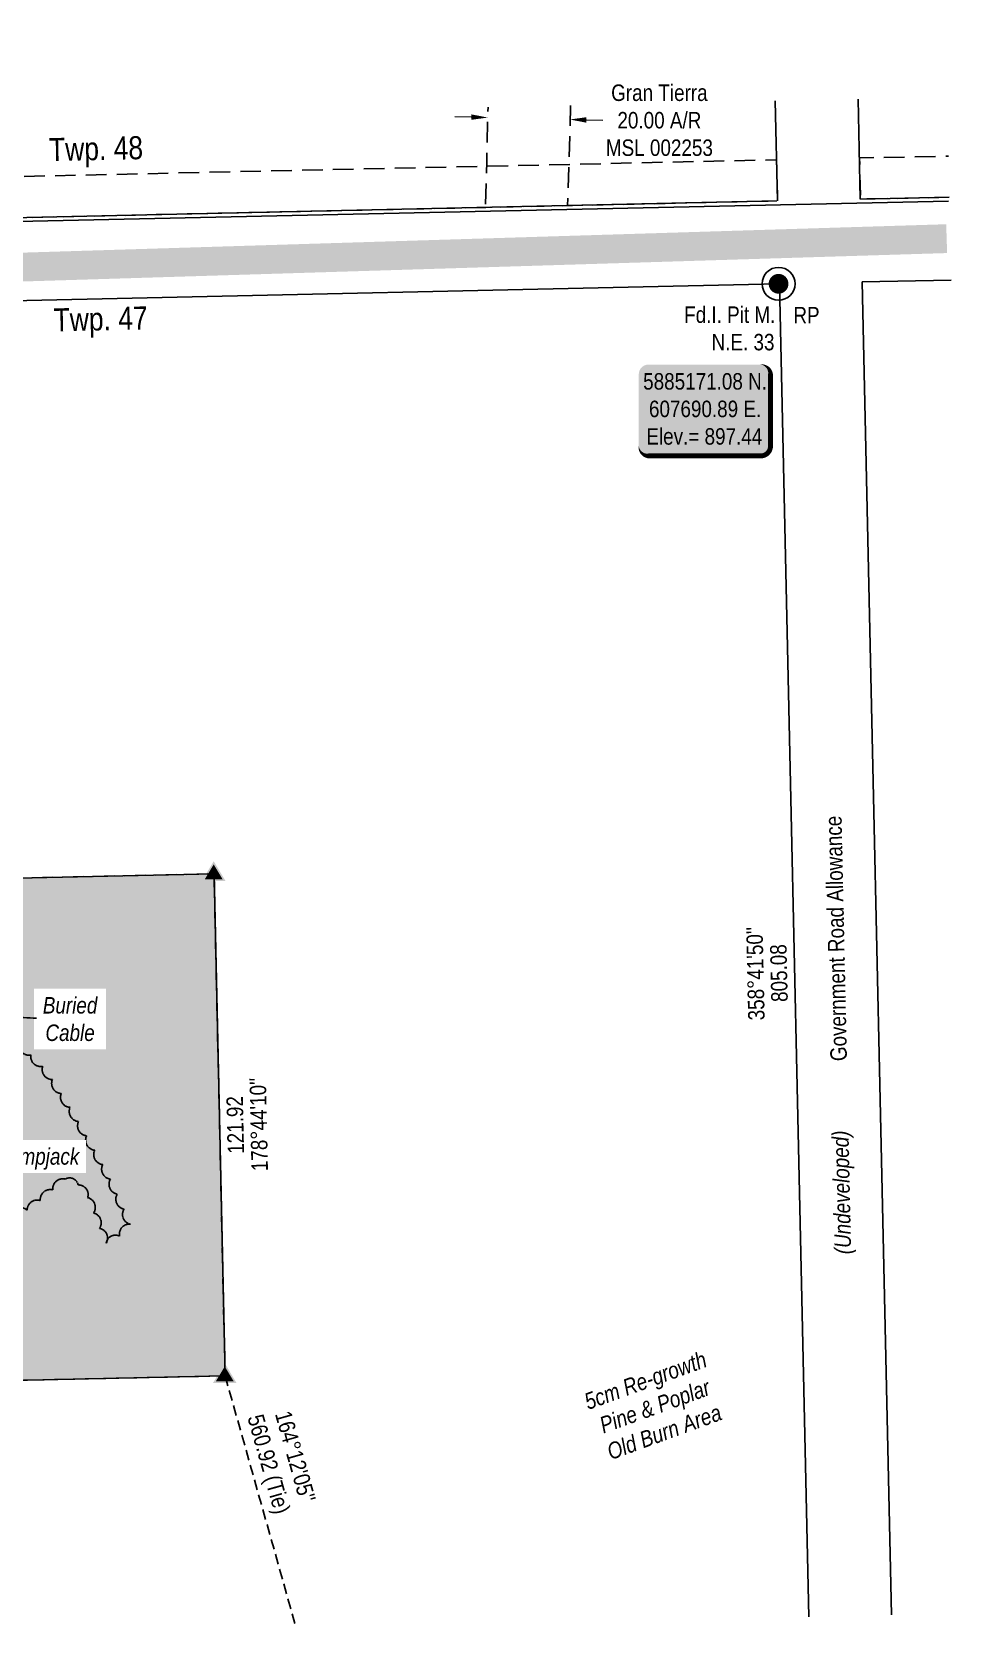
# Model space of a CAD drawing. Extents: x 604912 to 609838, y 5884248 to 5885328.
# Drawn here: x 605863 to 606426, y 5884359 to 5885328 of the extents above; entities that cross this region are included whole.
import ezdxf
from ezdxf.enums import TextEntityAlignment as Align

# ---------------------------------------------------------------- set-up
doc = ezdxf.new("R2010")
doc.units = 0
doc.header["$LTSCALE"] = 5
doc.header["$PDMODE"] = 34
doc.header["$PDSIZE"] = 0.03
for name, pattern in [('0', [1, 1, 0]), ('foc-ACCESSROAD', [3.75, 2.5, -1.25]), ('foc-FLOWLINE', [3.75, 2.5, -1.25]), ('foc-TIELINE', [1.875, 1.25, -0.625])]:
    doc.linetypes.add(name, pattern=pattern)
doc.layers.get('Defpoints').update_dxf_attribs({"color": 9})
for name, color, linetype in [('35', 37, 'Continuous'), ('AS-CABLE', 224, 'foc-CABLE'), ('AS-POWER', 104, 'foc-POWER'), ('AS-ROADS', 254, 'Continuous'), ('C-WS', 13, 'foc-ACCESSROAD'), ('D-TXT', 6, 'Continuous'), ('DETAIL-T', 7, 'Continuous'), ('F-AR', 190, 'foc-ACCESSROAD'), ('F-EZE', 190, 'foc-FLOWLINE'), ('L-BD', 7, 'Continuous'), ('L-MON', 1, 'Continuous'), ('L-MON-T', 1, 'Continuous'), ('L-ROAD-T', 7, 'Continuous'), ('L-SEC', 7, 'Continuous'), ('L-TIE', 7, 'foc-TIELINE'), ('P-PROPOSED', 10, 'Continuous'), ('P-PROPOSED-H', 21, 'Continuous'), ('T-BUSH', 110, '0'), ('T-BUSH-T', 110, 'Continuous')]:
    doc.layers.add(name, color=color, linetype=linetype)
for name, color, linetype, lineweight in [('F-AR-T', 190, 'Continuous', 9), ('F-EZE-T', 190, 'Continuous', 9), ('T-TEXT', 48, 'Continuous', 18)]:
    doc.layers.add(name, color=color, linetype=linetype, lineweight=lineweight)
doc.styles.add('80', font='ARIALN.TTF', dxfattribs={"height": 10})
doc.styles.add('80CG', font='ARIALN.TTF', dxfattribs={"height": 10})
doc.styles.add('80L', font='ARIALN.TTF', dxfattribs={"height": 10})
doc.styles.add('80LS', font='ARIALNI.TTF', dxfattribs={"height": 10})
doc.styles.add('foc-LtypeFont', font='ARIALN.TTF', dxfattribs={"height": 7.35})
doc.linetypes.add('foc-CABLE', pattern='A,2,-1,["C",foc-LtypeFont,S=0.2,R=0,X=-0.625,Y=-0.75],-1.24,8', length=12.24)
doc.linetypes.add('foc-POWER', pattern='A,6,-1,["P",foc-LtypeFont,S=0.2,R=0,X=-0.625,Y=-0.75],-1.24,4', length=12.24)
doc.dimstyles.new('Compass 5 000', dxfattribs={"dimscale": 5, "dimtxt": 9, "dimasz": 2, "dimexe": 0.2, "dimexo": 0.0625, "dimgap": 0.5, "dimtad": 0, "dimtih": 1, "dimtoh": 1, "dimzin": 0, "dimdsep": 46, "dimtxsty": '80CG', "dimcen": 0.1, "dimse1": 1, "dimse2": 1, "dimclrd": 256, "dimclrt": 256, "dimaunit": 1, "dimadec": 4, "dimazin": 0, "dimtfac": 0.06, "dimtofl": 0, "dimtmove": 0, "dimatfit": 1, "dimfxl": 0.2, "dimtolj": 1, "dimtzin": 0, "dimlwd": -1, "dimarcsym": 0})

# ---------------------------------------------------------------- blocks, each defined once
blk = doc.blocks.new('fdia')
at = {"color": 255, "const_width": 1}
blk.add_lwpolyline([(-0.5, 0, 1), (0.5, 0, 1)], format="xyb", close=True, dxfattribs=at)
blk = doc.blocks.new('Fdiaa')
blk.add_blockref('fdia', (0, 0))
blk = doc.blocks.new('fdib')
at = {"color": 1, "const_width": 1.6}
blk.add_lwpolyline([(-0.4, 0, 1), (0.4, 0, 1)], format="xyb", close=True, dxfattribs=at)
at = {"color": 1}
blk.add_circle((0, 0), 0.8, dxfattribs=at)
blk = doc.blocks.new('Fdibb')
blk.add_blockref('fdib', (0, 0))
blk = doc.blocks.new('fdicc')
for name in ['Fdibb', 'Fdiaa']:
    blk.add_blockref(name, (0, 0))
blk = doc.blocks.new('FDI')
blk.add_blockref('fdicc', (0, 0))
blk = doc.blocks.new('STRIA')
blk.add_hatch(color=255).paths.add_polyline_path([(-0.04, 1.52), (-1.47, -0.87), (1.39, -0.87)])
blk = doc.blocks.new('STRIAA')
blk.add_blockref('STRIA', (0, 0))
blk = doc.blocks.new('STRIB')
at = {"color": 1}
blk.add_solid([(-1.12, -0.67), (-0.04, 1.13), (1.04, -0.67)], dxfattribs=at)
blk = doc.blocks.new('STRIBB')
blk.add_blockref('STRIB', (0, 0))
blk = doc.blocks.new('STRICC')
for name in ['STRIAA', 'STRIBB']:
    blk.add_blockref(name, (0, 0))
blk = doc.blocks.new('fdspike')
blk.add_blockref('STRICC', (0, 0))
blk = doc.blocks.new('*U404')
at = {"layer": '35', "color": 3}
blk.add_circle((0, 0), 10, dxfattribs=at)
at = {"layer": '35', "color": 3, "style": '80'}
blk.add_attdef('RP_001', (9.01, -24.03), '', height=10, dxfattribs=at)
blk = doc.blocks.new('*U402')
h = blk.add_hatch(color=254)
edge = h.paths.add_edge_path()
edge.add_line((-34, -28.5), (34, -28.5))
edge.add_arc((34, -22.5), 6, 270, 360)
edge.add_line((40, -22.5), (40, 21))
edge.add_arc((34, 21), 6, 0, 90)
edge.add_line((34, 27), (-34, 27))
edge.add_arc((-34, 21), 6, 90, 180)
edge.add_line((-40, 21), (-40, -22.5))
edge.add_arc((-34, -22.5), 6, 180, 270)
at = {"color": 1, "flags": 128}
blk.add_lwpolyline([(-34, -28.5, 3, 3, 0), (34, -28.5, 3, 3, 0.414214), (40, -22.5, 3, 3, 0), (40, 21, 3, 0, 0.414214), (34, 27, 0, 0, 0), (-34, 27, 0, 0, 0.414214), (-40, 21, 0, 0, 0), (-40, -22.5, 0, 3, 0.414214)], format="xyseb", close=True, dxfattribs=at)
blk.add_lwpolyline([(-35.09, -11.39, 0, 10, 0), (0, 0, 5, 5, 0)], format="xyseb", dxfattribs=at)
at = {"color": 1, "style": '80'}
blk.add_attdef('ENTER_TEXT_001', (-35.99, -5), '', height=10, dxfattribs=at)
blk = doc.blocks.new('*D408')
at = {"layer": 'Defpoints', "color": 0, "transparency": 16777216}
for p in [(606064.75, 5885244.67), (605855.19, 5885215.06), (606065.3, 5885219.7)]:
    blk.add_point(p, dxfattribs=at)
at = {"layer": 'F-EZE-T', "transparency": 16777216}
for p, q in [((605853.95, 5885271.11), (605843.95, 5885271.11)), ((605854.42, 5885250.03), (605853.95, 5885271.11)), ((605855.41, 5885205.06), (605855.63, 5885195.06))]:
    blk.add_line(p, q, dxfattribs=at)
for points in [[(605856.08, 5885250.07), (605852.75, 5885250), (605854.64, 5885240.04)], [(605857.08, 5885205.1), (605853.74, 5885205.02), (605855.19, 5885215.06)]]:
    blk.add_solid(points, dxfattribs=at)
at = {"layer": 'F-EZE-T', "transparency": 16777216, "insert": (605766.02, 5885271.11), "char_height": 10, "attachment_point": 5, "style": '80CG'}
blk.add_mtext('\\A1;Fortis\\P10.00 Vegetation Control R/W\\PEZE 880083', dxfattribs=at)
blk = doc.blocks.new('*D417')
at = {"layer": 'Defpoints', "color": 0, "transparency": 16777216}
for p in [(606139.22, 5885275.83), (606138.41, 5885242.31), (606188.29, 5885241.1)]:
    blk.add_point(p, dxfattribs=at)
at = {"layer": 'F-AR-T', "transparency": 16777216}
for p, q in [((606129.23, 5885276.07), (606119.23, 5885276.32)), ((606199.11, 5885274.38), (606209.1, 5885274.13))]:
    blk.add_line(p, q, dxfattribs=at)
for points in [[(606129.27, 5885277.74), (606129.18, 5885274.41), (606139.22, 5885275.83)], [(606199.15, 5885276.04), (606199.06, 5885272.71), (606189.11, 5885274.62)]]:
    blk.add_solid(points, dxfattribs=at)
at = {"layer": 'F-AR-T', "transparency": 16777216, "insert": (606243.39, 5885274.13), "char_height": 10, "attachment_point": 5, "style": '80CG', "bg_fill": 3, "box_fill_scale": 1.1, "bg_fill_color": 256, "bg_fill_true_color": 13158600, "bg_fill_transparency": 0}
blk.add_mtext('\\A1;Gran Tierra\\P20.00 A/R\\PMSL 002253', dxfattribs=at)

msp = doc.modelspace()

# ---------------------------------------------------------------- hatches: boundary and pattern name
at = {"layer": 'P-PROPOSED-H'}
h = msp.add_hatch(color=256, dxfattribs=at)
h.dxf.hatch_style = 1
h.paths.add_polyline_path([(605668.52, 5884810.229), (605973.113, 5884816.964), (605979.835, 5884512.326), (605675.18, 5884505.559)])

# ---------------------------------------------------------------- linework, layer by layer
at = {"layer": 'AS-POWER', "flags": 128}
msp.add_lwpolyline([(604917.975, 5885192.217), (604929.655, 5885191.756), (605119.953, 5885196.634), (605353.32, 5885201.791), (606418.799, 5885225.073)], dxfattribs=at)
at = {"layer": 'AS-ROADS', "const_width": 17.493, "flags": 128}
msp.add_lwpolyline([(605287.388, 5885167.569), (606417.731, 5885202.329)], dxfattribs=at)
at = {"layer": 'C-WS', "flags": 128}
msp.add_lwpolyline([(605712.745, 5884811.205), (605973.125, 5884816.95), (605979.846, 5884512.346), (605675.242, 5884505.624), (605669.194, 5884779.682), (605109.484, 5885148.312), (605197.934, 5885150.264), (605712.745, 5884811.205)], close=True, dxfattribs=at)
at = {"layer": 'F-AR', "flags": 128}
msp.add_lwpolyline([(606189.457, 5885283.211), (606188.642, 5885250.205), (606187.577, 5885222.393), (606137.897, 5885221.297), (606138.572, 5885249.087), (606139.387, 5885282.106)], dxfattribs=at)
at = {"layer": 'F-EZE', "flags": 128}
msp.add_lwpolyline([(606138.011, 5885221.3), (605065.494, 5885197.634), (605062.216, 5885222.555), (606314.503, 5885250.183), (606315.066, 5885225.2), (606138.011, 5885221.3)], close=True, dxfattribs=at)
msp.add_lwpolyline([(606419.323, 5885227.447), (606365.407, 5885226.315), (606364.868, 5885251.299), (606418.772, 5885252.431)], dxfattribs=at)
at = {"layer": 'L-SEC'}
for p, q in [((606315.066, 5885225.2), (606313.696, 5885285.952)), ((606365.333, 5885226.333), (606363.964, 5885287.061)), ((604917.475, 5885194.367), (606314.604, 5885225.196)), ((606365.407, 5885226.315), (606419.323, 5885227.447)), ((604917.475, 5885144.075), (606315.713, 5885174.929)), ((606316.196, 5885174.939), (606334.002, 5884366.084)), ((606366.463, 5885176.046), (606420.432, 5885177.18)), ((606366.463, 5885176.046), (606384.27, 5884367.19))]:
    msp.add_line(p, q, dxfattribs=at)
at = {"layer": 'L-TIE'}
msp.add_line((605979.835, 5884512.326), (606023.007, 5884359.237), dxfattribs=at)
at = {"layer": 'T-BUSH', "flags": 128}
msp.add_lwpolyline([(605102.892, 5885034.013, -0.5205671), (605101.744, 5885043.943, -0.5205671), (605100.597, 5885053.873, -0.5205671), (605099.449, 5885063.803, -0.5205671), (605098.302, 5885073.733, -0.5205671), (605097.42, 5885083.686, -0.5205671), (605096.803, 5885093.663, -0.5205671), (605096.186, 5885103.64, -0.5205671), (605095.569, 5885113.617, -0.5205671), (605094.952, 5885123.594, -0.5205671), (605096.047, 5885133.122, -0.5205671), (605101.486, 5885141.508, -0.5205671), (605109.303, 5885145.413, -0.5205671), (605119.297, 5885145.212, -0.5205671), (605129.161, 5885143.603, -0.5205671), (605138.504, 5885140.256, -0.5205671), (605147.615, 5885136.144, -0.5205671), (605154.72, 5885129.17, -0.5205671), (605161.692, 5885122.007, -0.5205671), (605168.665, 5885114.845, -0.5205671), (605173.015, 5885106.082, -0.5205671), (605176.194, 5885096.605, -0.5205671), (605179.373, 5885087.128, -0.5205671), (605182.552, 5885077.651, -0.5205671), (605186.515, 5885068.699, -0.5205671), (605196.37, 5885067.104, -0.5205671), (605206.259, 5885065.639, -0.5205671), (605216.084, 5885063.931, -0.5205671), (605225.444, 5885060.424, -0.5205671), (605234.805, 5885056.916, -0.5205671), (605244.165, 5885053.409, -0.5205671), (605253.345, 5885049.568, -0.5205671), (605261.388, 5885043.633, -0.5205671), (605268.698, 5885037.021, -0.5205671), (605273.973, 5885028.53, -0.5205671), (605279.247, 5885020.039, -0.5205671), (605284.521, 5885011.547, -0.5205671), (605292.55, 5885006.227, -0.5205671), (605301.81, 5885002.464, -0.5205671), (605311.071, 5884998.702, -0.5205671), (605320.311, 5884994.891, -0.5205671), (605329.416, 5884990.764, -0.5205671), (605338.52, 5884986.637, -0.5205671), (605347.625, 5884982.511, -0.5205671), (605355.483, 5884987.073, -0.5205671), (605362.338, 5884994.348, -0.5205671), (605369.321, 5885000.658, -0.5205671), (605377.833, 5884995.417, -0.5205671), (605386.345, 5884990.176, -0.5205671), (605394.857, 5884984.935, -0.5205671), (605403.369, 5884979.694, -0.5205671), (605411.881, 5884974.453, -0.5205671), (605420.393, 5884969.213, -0.5205671), (605428.882, 5884963.937, -0.5205671), (605437.004, 5884958.11, -0.5205671), (605445.126, 5884952.283, -0.5205671), (605453.248, 5884946.456, -0.5205671), (605461.37, 5884940.629, -0.5205671), (605469.492, 5884934.802, -0.5205671), (605477.614, 5884928.975, -0.5205671), (605481.822, 5884920.701, -0.5205671), (605483.502, 5884910.848, -0.5205671), (605485.182, 5884900.994, -0.5205671), (605491.386, 5884893.285, -0.5205671), (605498.085, 5884885.866, -0.5205671), (605504.784, 5884878.447, -0.5205671), (605511.483, 5884871.027, -0.5205671), (605519.375, 5884864.967, -0.5205671), (605527.619, 5884859.313, -0.5205671), (605535.862, 5884853.659, -0.5205671), (605544.105, 5884848.005, -0.5205671), (605553.629, 5884845.212, -0.5205671), (605563.356, 5884842.906, -0.5205671), (605573.082, 5884840.601, -0.5205671), (605582.612, 5884837.955, -0.5205671), (605589.447, 5884830.661, -0.5205671), (605596.282, 5884823.367, -0.5205671), (605603.117, 5884816.073, -0.5205671), (605610.752, 5884809.687, -0.5205671), (605618.868, 5884803.852, -0.5205671), (605626.983, 5884798.016, -0.5205671), (605635.099, 5884792.18, -0.5205671), (605642.497, 5884785.724, -0.5205671), (605647.087, 5884776.845, -0.5205671), (605651.677, 5884767.965, -0.5205671), (605658.573, 5884761.026, -0.5205671), (605666.638, 5884755.121, -0.5205671), (605674.704, 5884749.216, -0.5205671), (605682.709, 5884743.231, -0.5205671), (605690.669, 5884737.184, -0.5205671), (605698.629, 5884731.138, -0.5205671), (605706.589, 5884725.091, -0.5205671), (605714.492, 5884718.974, -0.5205671), (605722.198, 5884712.606, -0.5205671), (605729.903, 5884706.238, -0.5205671), (605737.608, 5884699.87, -0.5205671), (605745.313, 5884693.502, -0.5205671), (605752.986, 5884687.1, -0.5205671), (605759.743, 5884679.734, -0.5205671), (605766.5, 5884672.368, -0.5205671), (605773.285, 5884665.027, -0.5205671), (605780.071, 5884657.687, -0.5205671), (605786.856, 5884650.347, -0.5205671), (605793.646, 5884643.011, -0.5205671), (605800.441, 5884635.68, -0.5205671), (605807.237, 5884628.349, -0.5205671), (605814.032, 5884621.018, -0.5205671), (605822.261, 5884615.455, -0.5205671), (605830.864, 5884610.363, -0.5205671), (605840.149, 5884608.76, -0.5205671), (605849.94, 5884610.777, -0.5205671), (605859.73, 5884612.794, -0.5205671), (605867.679, 5884618.628, -0.5205671), (605875.251, 5884625.154, -0.5205671), (605882.822, 5884631.68, -0.5205671), (605890.618, 5884628.144, -0.5205671), (605896.426, 5884620.452, -0.5205671), (605900.012, 5884611.122, -0.5205671), (605903.598, 5884601.791, -0.5205671), (605907.664, 5884592.771, -0.5205671), (605915.842, 5884597.065, -0.5205671), (605922.401, 5884604.278, -0.5205671), (605918.506, 5884613.448, -0.5205671), (605914.364, 5884622.546, -0.5205671), (605910.221, 5884631.643, -0.5205671), (605905.587, 5884640.491, -0.5205671), (605900.69, 5884649.205, -0.5205671), (605895.794, 5884657.92, -0.5205671), (605890.897, 5884666.634, -0.5205671), (605885.759, 5884675.204, -0.5205671), (605880.391, 5884683.637, -0.5205671), (605875.024, 5884692.07, -0.5205671), (605869.164, 5884700.102, -0.5205671), (605861.913, 5884706.982, -0.5205671), (605854.661, 5884713.862, -0.5205671), (605847.364, 5884720.686, -0.5205671), (605838.387, 5884725.082, -0.5205671), (605829.405, 5884729.469, -0.5205671), (605820.391, 5884733.776, -0.5205671), (605810.506, 5884735.255, -0.5205671), (605800.619, 5884736.727, -0.5205671), (605790.732, 5884738.2, -0.5205671), (605781.961, 5884742.497, -0.5205671), (605773.737, 5884748.18, -0.5205671), (605765.514, 5884753.863, -0.5205671), (605757.29, 5884759.546, -0.5205671), (605749.067, 5884765.229, -0.5205671), (605740.844, 5884770.911, -0.5205671), (605732.538, 5884776.473, -0.5205671), (605724.23, 5884782.031, -0.5205671), (605715.921, 5884787.59, -0.5205671), (605707.613, 5884793.148, -0.5205671), (605699.305, 5884798.706, -0.5205671), (605691.029, 5884804.31, -0.5205671), (605682.99, 5884810.251, -0.5205671), (605674.951, 5884816.192, -0.5205671), (605666.912, 5884822.133, -0.5205671), (605658.873, 5884828.074, -0.5205671), (605650.834, 5884834.015, -0.5205671), (605642.795, 5884839.956, -0.5205671), (605634.73, 5884845.861, -0.5205671), (605626.657, 5884851.756, -0.5205671), (605618.585, 5884857.652, -0.5205671), (605610.513, 5884863.547, -0.5205671), (605602.44, 5884869.443, -0.5205671), (605594.442, 5884875.438, -0.5205671), (605586.483, 5884881.485, -0.5205671), (605578.523, 5884887.532, -0.5205671), (605570.564, 5884893.58, -0.5205671), (605562.605, 5884899.627, -0.5205671), (605554.646, 5884905.674, -0.5205671), (605546.686, 5884911.722, -0.5205671), (605538.663, 5884917.685, -0.5205671), (605530.632, 5884923.636, -0.5205671), (605522.601, 5884929.587, -0.5205671), (605514.57, 5884935.539, -0.5205671), (605506.538, 5884941.49, -0.5205671), (605498.507, 5884947.441, -0.5205671), (605490.467, 5884953.381, -0.5205671), (605482.426, 5884959.319, -0.5205671), (605474.385, 5884965.258, -0.5205671), (605466.344, 5884971.196, -0.5205671), (605458.304, 5884977.135, -0.5205671), (605450.231, 5884983.029, -0.5205671), (605442.067, 5884988.797, -0.5205671), (605433.903, 5884994.565, -0.5205671), (605425.739, 5885000.333, -0.5205671), (605417.575, 5885006.1, -0.5205671), (605409.41, 5885011.868, -0.5205671), (605401.256, 5885017.65, -0.5205671), (605393.103, 5885023.433, -0.5205671), (605384.95, 5885029.217, -0.5205671), (605376.797, 5885035, -0.5205671), (605368.546, 5885040.627, -0.5205671), (605359.777, 5885045.425, -0.5205671), (605351.007, 5885050.223, -0.5205671), (605342.238, 5885055.021, -0.5205671), (605333.469, 5885059.819, -0.5205671), (605324.699, 5885064.617, -0.5205671), (605315.515, 5885068.505, -0.5205671), (605306.138, 5885071.966, -0.5205671), (605296.76, 5885075.427, -0.5205671), (605287.382, 5885078.888, -0.5205671), (605278.004, 5885082.349, -0.5205671), (605268.692, 5885085.968, -0.5205671), (605259.618, 5885090.16, -0.5205671), (605250.543, 5885094.352, -0.5205671), (605241.468, 5885098.543, -0.5205671), (605232.393, 5885102.735, -0.5205671), (605223.319, 5885106.926, -0.5205671), (605216.118, 5885113.842, -0.5205671), (605208.96, 5885120.819, -0.5205671), (605201.802, 5885127.797, -0.5205671), (605197.114, 5885136.535, -0.5205671), (605192.851, 5885145.576, -0.5205671), (605197.064, 5885152.052, -0.5205671), (605207.055, 5885152.376, -0.5205671), (605217.047, 5885152.581, -0.5205671), (605227.043, 5885152.511, -0.5205671), (605237.039, 5885152.442, -0.5205671), (605247.035, 5885152.373, -0.5205671), (605257.031, 5885152.304, -0.5205671), (605267.026, 5885152.235, -0.5205671), (605277.022, 5885152.165, -0.5205671), (605287.018, 5885152.096, -0.5205671), (605297.008, 5885152.416, -0.5205671), (605306.996, 5885152.795, -0.5205671), (605316.985, 5885153.174, -0.5205671), (605326.974, 5885153.553, -0.5205671), (605336.963, 5885153.932, -0.5205671), (605346.952, 5885154.312, -0.5205671), (605354.602, 5885154.602, -0.5205671)], format="xyb", dxfattribs=at)

# ---------------------------------------------------------------- block references
at = {"layer": 'DETAIL-T'}
ref = msp.add_blockref('*U402', (606270.845, 5885098.966), dxfattribs=dict(at, xscale=0.99960113, yscale=0.99960113, zscale=0.99960113))
ref.add_attrib('ENTER_TEXT_001', '5885171.08 N.', (606233.54, 5885110.734), dxfattribs={"layer": '0', "color": 1, "height": 9.99601, "style": '80'})
ref.add_attrib('ENTER_TEXT_002', '607690.89 E.', (606237.062, 5885094.033), dxfattribs={"layer": '0', "color": 1, "height": 9.99601, "style": '80'})
ref.add_attrib('ENTER_TEXT_003', 'Elev.= 897.44', (606235.494, 5885077.332), dxfattribs={"layer": '0', "color": 1, "height": 9.99601, "style": '80'})
at = {"layer": 'L-MON', "xscale": 4.998005649999986, "yscale": 4.998005649999986, "zscale": 4.998005649999986}
for name, p in [('FDI', (606315.713, 5885174.929)), ('fdspike', (605973.113, 5884816.964)), ('fdspike', (605979.835, 5884512.326))]:
    msp.add_blockref(name, p, dxfattribs=at)

# ---------------------------------------------------------------- texts
at = {"layer": 'D-TXT', "color": 3, "insert": (605872.852, 5885263.337), "char_height": 13.9944, "attachment_point": 1, "rotation": 1.269087, "style": '80L'}
msp.add_mtext_dynamic_manual_height_columns('Twp. 48', width=56.46469, gutter_width=47.5, heights=[0], dxfattribs=at)
at = {"layer": 'L-BD', "style": '80L'}
for s, height, rotation, p in [("358°41'50''", 9.99601, 91.2611, (606301.664, 5884756.355)), ('805.08', 9.996, 91.2611, (606315.905, 5884756.668)), ("178°44'10''", 9.99601, 91.2641, (606000.227, 5884664.847)), ('121.92', 9.996, 91.2641, (605985.986, 5884664.532))]:
    msp.add_text(s, height=height, rotation=rotation, dxfattribs=at).set_placement(p, align=Align.MIDDLE)
at = {"layer": 'L-BD', "insert": (606027.325, 5884464.609), "char_height": 9.99601, "width": 61.14654, "attachment_point": 2, "rotation": 285.748728, "style": '80L'}
msp.add_mtext("164°12'05'' \\P560.92 (Tie)", dxfattribs=at)
at = {"layer": 'L-ROAD-T', "style": '80L'}
msp.add_text('Government Road Allowance', height=9.99601, rotation=91.261118, dxfattribs=at).set_placement((606350.574, 5884777.685), align=Align.MIDDLE_CENTER)
at = {"layer": 'T-BUSH-T', "insert": (606233.207, 5884514.225), "char_height": 9.99601, "width": 89.42682, "attachment_point": 2, "rotation": 20, "style": '80LS'}
msp.add_mtext('5cm Re-growth Pine & Poplar\\P{\\C48;Old Burn Area}', dxfattribs=at)
at = {"layer": 'T-TEXT', "style": '80LS'}
msp.add_text('(Undeveloped)', height=9.99601, rotation=91.261118, dxfattribs=at).set_placement((606353.966, 5884623.596), align=Align.MIDDLE_CENTER)

# ---------------------------------------------------------------- dimensions: what is measured, and where the dimension line sits
at = {"layer": 'F-EZE-T'}
dim = msp.add_linear_dim(base=(605855.19, 5885215.059), p1=(606064.753, 5885244.673), p2=(606065.304, 5885219.695), angle=271.264086, text='Fortis\\P10.00 Vegetation Control R/W\\PEZE 880083', dimstyle='Compass 5 000', dxfattribs=at)
dim.commit()
dim.dimension.update_dxf_attribs({"geometry": '*D408', "text_midpoint": (605766.02, 5885271.111), "dimtype": 161})

# ---------------------------------------------------------------- next in the draw order: texts
at = {"layer": 'AS-CABLE', "linetype": 'ByBlock', "insert": (605885.756, 5884742.142), "char_height": 9.99601, "width": 33.75638, "attachment_point": 2, "style": '80LS', "bg_fill": 2}
msp.add_mtext('Buried Cable', dxfattribs=at)
at = {"layer": 'D-TXT', "color": 3, "insert": (605875.624, 5885160.003), "char_height": 13.9944, "attachment_point": 1, "rotation": 1.269087, "style": '80L', "bg_fill": 3, "box_fill_scale": 1.15, "bg_fill_color": 256, "bg_fill_true_color": 256, "bg_fill_transparency": 0}
msp.add_mtext_dynamic_manual_height_columns('Twp. 47', width=56.42649, gutter_width=47.5, heights=[0], dxfattribs=at)
at = {"layer": 'L-MON-T', "insert": (606257.348, 5885161.207), "char_height": 9.99024, "attachment_point": 1, "style": '80L', "bg_fill": 3, "box_fill_scale": 1.15, "bg_fill_color": 256, "bg_fill_true_color": 256, "bg_fill_transparency": 0}
msp.add_mtext_dynamic_manual_height_columns('\\pi1.0825;Fd.I. Pit M.\\P\\pi17.71;N.E. 33', width=54.48192, gutter_width=50, heights=[0], dxfattribs=at)

# ---------------------------------------------------------------- next in the draw order: dimensions: what is measured, and where the dimension line sits
at = {"layer": 'F-AR-T'}
dim = msp.add_linear_dim(base=(606139.222, 5885275.83), p1=(606188.293, 5885241.1), p2=(606138.408, 5885242.312), angle=178.607766, text='Gran Tierra\\P20.00 A/R\\PMSL 002253', dimstyle='Compass 5 000', override={"dimtfill": 1}, dxfattribs=at)
dim.commit()
dim.dimension.update_dxf_attribs({"geometry": '*D417', "text_midpoint": (606243.386, 5885274.132), "dimtype": 161})

# ---------------------------------------------------------------- next in the draw order: linework, layer by layer
at = {"layer": 'P-PROPOSED', "flags": 128}
msp.add_lwpolyline([(605668.52, 5884810.229), (605973.113, 5884816.964), (605979.835, 5884512.326), (605675.18, 5884505.559)], close=True, dxfattribs=at)

# ---------------------------------------------------------------- next in the draw order: block references
at = {"xscale": 0.99960113, "yscale": 0.99960113, "zscale": 0.99960113}
msp.add_blockref('*U404', (606315.713, 5885174.929), dxfattribs=at).add_auto_attribs({'RP_001': 'RP'})

# ---------------------------------------------------------------- next in the draw order: leaders
at = {"layer": 'AS-CABLE', "linetype": 'ByBlock', "path_type": 1}
msp.add_leader([(605800.359, 5884690.629), (605849.701, 5884729.518), (605865.386, 5884729.314)], dimstyle='Compass 5 000', override={"dimgap": 0.5, "dimtad": 0}, dxfattribs=at)

# ---------------------------------------------------------------- next in the draw order: texts
at = {"layer": 'T-TEXT', "insert": (605842.093, 5884650.425), "char_height": 9.9946, "attachment_point": 1, "style": '80L', "bg_fill": 2}
msp.add_mtext_dynamic_manual_height_columns('\\pi-1.021;{\\fArial Narrow|b0|i1|c0|p34;Pumpjack}', width=48.28557, gutter_width=49.993, heights=[0], dxfattribs=at)

doc.saveas('drawing.dxf')
